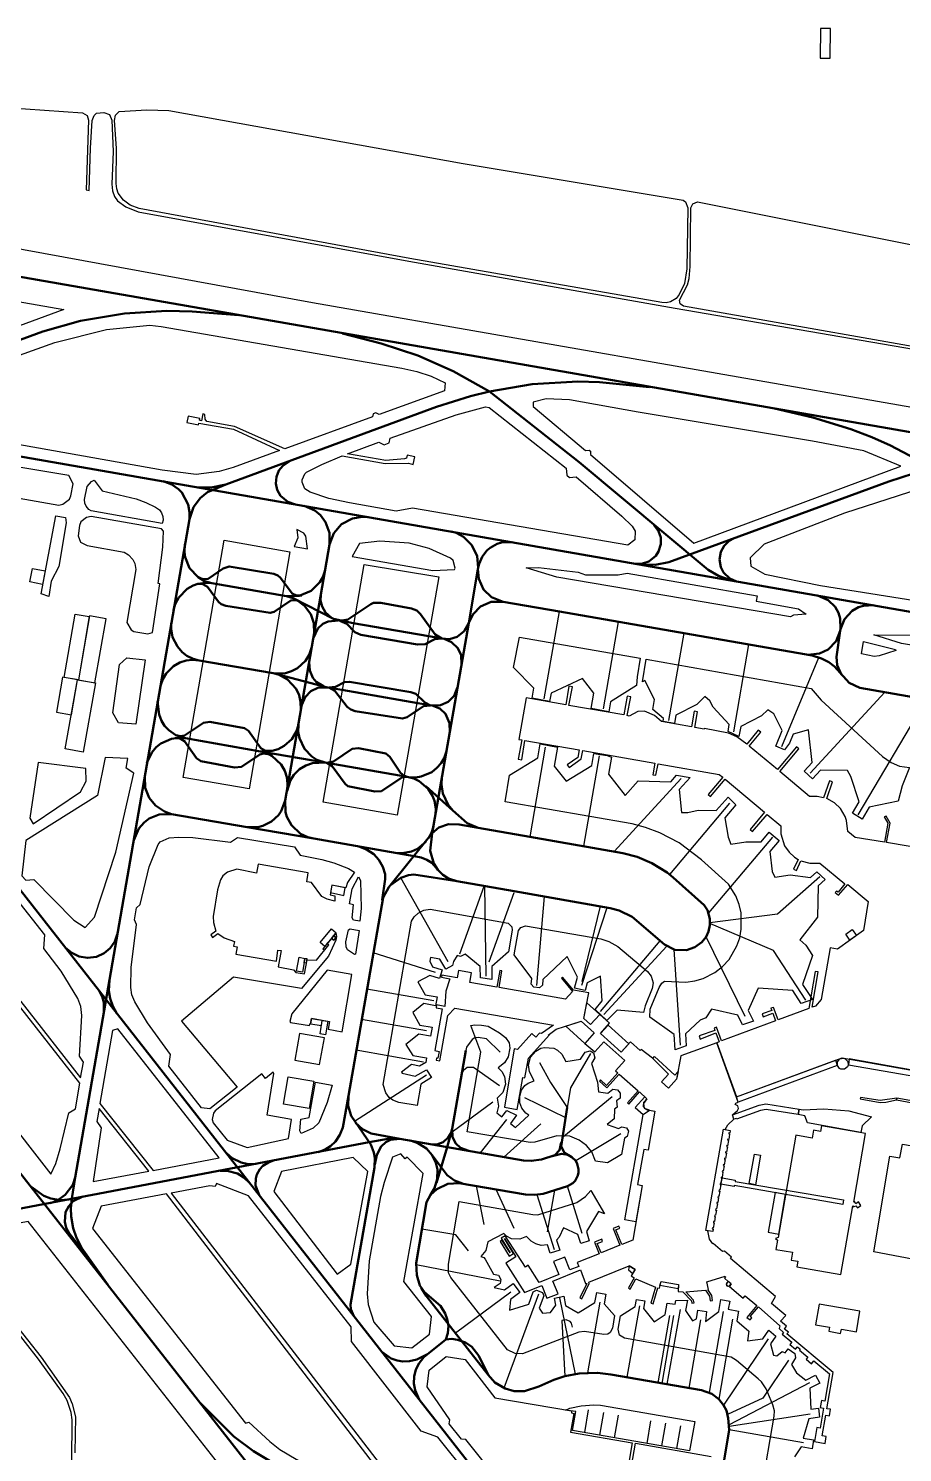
# Model space of a CAD drawing. Extents: x 16 to 3335, y -2153 to -3.
# Drawn here: x 760 to 1505, y -1229 to -16 of the extents above; entities that cross this region are included whole.
import ezdxf

# ---------------------------------------------------------------- set-up
doc = ezdxf.new("R2010")
doc.units = 0
for name, color, linetype, lineweight in [('Apron', 6, 'Continuous', 25), ('Building', 7, 'Continuous', 25), ('Grass', 3, 'Continuous', 25), ('Parking_Position', 7, 'Continuous', 25), ('Runway', 2, 'Continuous', 50), ('Taxiway', 2, 'Continuous', 50)]:
    doc.layers.add(name, color=color, linetype=linetype, lineweight=lineweight)

msp = doc.modelspace()

# ---------------------------------------------------------------- linework, layer by layer
at = {"layer": 'Apron'}
for points in [[(927.3, -451.8), (983.3, -461.6), (948.4, -663.7), (892.4, -654), (927.3, -451.8)], [(1046.6, -472.5), (1110.1, -483.1), (1074.7, -686.1), (1011.6, -675), (1046.6, -472.5)], [(1204.4, -589.1), (1189.6, -586.5), (1191.2, -577.8), (1173.8, -560.2), (1179, -534.4), (1281.8, -552.3), (1279.1, -568.2), (1278.6, -575.6), (1256.4, -589.4), (1255.1, -598), (1240.1, -595.3), (1242.3, -582.2), (1232.6, -569.6), (1205.8, -582), (1204.4, -589.1)], [(1286.9, -553.1), (1427.4, -578.1), (1436.1, -588.1), (1488.3, -636), (1495.8, -641.1), (1502.7, -644.4), (1511.3, -645.5), (1505.1, -661.2), (1501.7, -674.1), (1476.8, -679.4), (1471, -689.4), (1462.7, -684.3), (1468.5, -674.6), (1461.2, -653.2), (1458.5, -647.9), (1435.5, -647.7), (1428.5, -655.1), (1421.5, -648.6), (1428.3, -641.1), (1425.1, -613.5), (1412.2, -617.2), (1409, -624.7), (1404.8, -630.4), (1397.4, -627.3), (1402.9, -614), (1395.7, -599.6), (1390.6, -596.2), (1385.2, -601.4), (1367.6, -610.4), (1365.8, -619.1), (1356.7, -614.8), (1357.6, -608.9), (1343.9, -594), (1341.2, -588.6), (1337, -585.1), (1330, -591.9), (1312.1, -600.9), (1310.9, -608), (1301.4, -606.2), (1301.7, -603.8), (1292.5, -596.1), (1294, -587.6), (1285.7, -571.2), (1283.8, -572.4), (1286.9, -553.1)], [(1298, -833), (1300.1, -829.1), (1302.5, -827.6), (1320.8, -828.4), (1328.4, -827.3), (1335.5, -825.2), (1345.4, -820), (1351.8, -815), (1357.5, -809), (1364.1, -797.5), (1366.6, -790.7), (1367.9, -783.2), (1367.7, -769.2), (1366.2, -762.2), (1363.4, -754.8), (1356.9, -744.8), (1334.1, -724), (1314.9, -709.6), (1298.4, -701), (1286.2, -696.6), (1274.9, -693.6), (1166.7, -674.8), (1170.5, -652.1), (1194.6, -637.2), (1196.5, -625.3), (1211.3, -628), (1208.6, -644.3), (1218.7, -657.2), (1240.6, -643.8), (1242.3, -633.4), (1253.6, -635.3), (1257.2, -636.7), (1254.8, -651.1), (1268.9, -669.2), (1280.1, -656.9), (1308, -657.7), (1312.8, -652.1), (1324.4, -654), (1315, -664.2), (1317, -683.7), (1322.3, -683.7), (1331.1, -681.8), (1346.4, -682), (1356.8, -670.6), (1363.4, -677.3), (1354, -688.3), (1356.8, -704.9), (1359, -710.7), (1371.9, -708.9), (1384.9, -708.8), (1391.6, -700.6), (1400.1, -707.6), (1392.4, -717.1), (1394.3, -734.2), (1396.5, -739), (1409.6, -737), (1426.9, -739.2), (1432.2, -734.4), (1439.3, -740.9), (1433.5, -746.4), (1433, -772.9), (1417.7, -792.2), (1422.8, -796.9), (1428.7, -805.6), (1420, -830.3), (1428.5, -843), (1419.1, -846.5), (1411.9, -835.5), (1382.3, -833.5), (1373.7, -852.5), (1378.3, -861.6), (1369.1, -864.8), (1365.1, -856.6), (1342.6, -851.3), (1337.6, -858.7), (1332.8, -860.7), (1320.4, -872.4), (1320.9, -882.7), (1311.6, -886.1), (1310.7, -873), (1290, -858.3), (1290.3, -851.5), (1298, -833)], [(1103.8, -909.6), (1094.9, -915.4), (1091.7, -933.5), (1076, -930.8), (1071.1, -929), (1067.7, -926.5), (1064.9, -922.7), (1062.8, -915.5), (1086.9, -776.4), (1089.1, -772.7), (1092.5, -769.6), (1097.3, -767), (1102.9, -766.2), (1169.2, -778), (1172.3, -781.2), (1172.8, -784.2), (1169.6, -802.5), (1155.2, -815.1), (1155.3, -826.2), (1145.6, -824.6), (1145.4, -815.1), (1132.6, -804.4), (1128.5, -806.4), (1125.9, -805.6), (1122.8, -810.8), (1121.9, -814.1), (1116.2, -817.2), (1111, -808.8), (1103, -807.3), (1102.4, -810.6), (1104.7, -815.3), (1113.1, -817.8), (1110.7, -825.2), (1102.4, -822.7), (1092.3, -828.2), (1098.5, -839.1), (1108.8, -840.8), (1107.4, -848.4), (1097.5, -846.6), (1087.9, -854.3), (1094.1, -865), (1104.4, -866.8), (1103.1, -874.4), (1093.1, -872.8), (1082.1, -881.6), (1088.1, -890.9), (1099.6, -892.9), (1099, -896.8), (1093.7, -899.8), (1086.9, -898.4), (1078.4, -905), (1079, -906), (1089.9, -908.5), (1099.7, -903.1), (1103.8, -909.6)], [(1198.6, -831), (1195.9, -833.2), (1191, -832.5), (1188.9, -830), (1189.3, -825.1), (1174.3, -805.1), (1178.1, -784.4), (1180, -781.7), (1184, -780.3), (1248.2, -791.5), (1255, -793.6), (1262.8, -797.9), (1288.1, -819.4), (1291.2, -823.3), (1292.8, -828.8), (1292.1, -833.9), (1286, -848.4), (1284.7, -854.2), (1262.2, -852.1), (1253.4, -861), (1243.3, -851.6), (1249.4, -844.3), (1247.9, -823.3), (1236.5, -828.9), (1235, -835.4), (1225.9, -833.5), (1228.3, -824.2), (1219.6, -806.5), (1198.9, -826), (1198.6, -831)], [(1176.5, -941.7), (1171.2, -948.9), (1175.4, -952.1), (1187, -941.8), (1184.3, -939.9), (1180.9, -935.7), (1179.3, -931.2), (1179.1, -925.4), (1180.7, -920.5), (1183.6, -916.5), (1186.4, -914.3), (1191.4, -912.4), (1187.5, -904.9), (1186.7, -898.9), (1188.4, -892.4), (1192.9, -887.1), (1197, -884.7), (1200.1, -883.9), (1208.3, -884.7), (1211.4, -886.3), (1215.1, -889.6), (1218.3, -896.1), (1230.9, -894), (1234.9, -888), (1239.1, -886.9), (1241.9, -888.6), (1243.1, -892.7), (1240.3, -897.6), (1245.3, -913.6), (1246.2, -921.8), (1254.1, -923), (1258.4, -919.6), (1262.4, -920), (1264.8, -922.9), (1264.8, -927.1), (1261.5, -929.5), (1262.2, -935), (1260, -936.7), (1259.6, -944.7), (1253.5, -949.6), (1263.3, -953.1), (1266.1, -951.6), (1270.2, -952.5), (1271.8, -955.3), (1270.7, -959.9), (1268.3, -961.3), (1265.9, -975.2), (1253.9, -982.2), (1243.8, -980.9), (1240.5, -972.9), (1235.9, -967.4), (1229.9, -963), (1221.7, -959.6), (1210.7, -959.4), (1192.1, -964.8), (1188.1, -965.1), (1134.3, -955.9), (1146.1, -887.9), (1137.5, -865.2), (1140.8, -864.6), (1146.5, -864.9), (1152.1, -865.8), (1162, -871.4), (1166.9, -875.4), (1170, -880.1), (1170.8, -884.5), (1169.2, -892), (1166, -897.2), (1160.7, -901.4), (1163.9, -904.5), (1166.1, -908.8), (1167, -915.3), (1164.7, -922.4), (1159.8, -927.2), (1161.1, -933.9), (1159.6, -939.6), (1163.8, -943), (1168.1, -937.8), (1176.5, -941.7)], [(1127.4, -1015.3), (1190.4, -1026.4), (1194.4, -1026.5), (1227.7, -1016), (1235.3, -1011), (1239.7, -1005.9), (1251.3, -1025.7), (1246.2, -1023.7), (1235.9, -1040.9), (1238.4, -1048.7), (1231.1, -1051.1), (1228.7, -1043.3), (1216.4, -1037.7), (1212.8, -1045.6), (1210.4, -1048.1), (1213.3, -1056.6), (1205, -1059.2), (1202.8, -1052.2), (1197.4, -1052.6), (1192.7, -1051.4), (1188.8, -1049.1), (1185, -1045.1), (1179.3, -1047.2), (1172, -1047), (1167.8, -1044.9), (1165.5, -1042.6), (1151.8, -1049.6), (1150.1, -1057), (1146.1, -1062.2), (1148.4, -1062.9), (1149.6, -1064.3), (1156.7, -1077.2), (1160.9, -1077.9), (1163, -1081.6), (1162.3, -1085), (1157.3, -1088.5), (1166, -1090.6), (1173.4, -1085), (1179.1, -1092.8), (1171.3, -1098.6), (1170.5, -1107.9), (1186.9, -1102.6), (1190.7, -1092.2), (1193.5, -1090.9), (1198.5, -1092.8), (1199.7, -1095.6), (1195.8, -1106.2), (1198.4, -1110.4), (1205.2, -1109.7), (1210, -1103.7), (1208.8, -1097.7), (1216.6, -1096), (1218.2, -1103.9), (1228.8, -1110.1), (1243.2, -1101.2), (1244.9, -1092.9), (1252.5, -1094.1), (1251.1, -1102.4), (1259.8, -1112.5), (1258.1, -1123.2), (1256.3, -1126.9), (1254.1, -1128.4), (1250.9, -1128.7), (1234.2, -1125.9), (1229.6, -1126.6), (1181.4, -1145.1), (1175.3, -1144.8), (1168.8, -1141.5), (1120.4, -1080.1), (1118.3, -1076), (1118.3, -1068.7), (1127.4, -1015.3)], [(1218.1, -1192.9), (1221.7, -1191.3), (1231.6, -1189.2), (1242.2, -1188.4), (1248, -1188.8), (1328.2, -1202.7), (1323.9, -1227.6), (1224.1, -1210.3), (1226.9, -1194.3), (1218.1, -1192.9)]]:
    msp.add_lwpolyline(points, close=True, dxfattribs=at)
msp.add_lwpolyline([(1385.3, -1259.5), (1395.9, -1198), (1396.1, -1193.7), (1394.8, -1188.5), (1389.2, -1174.9), (1385.2, -1169), (1382.3, -1166.3), (1363.9, -1150.6), (1359.3, -1147.8), (1268.5, -1131.7), (1264.1, -1129.2), (1263, -1124), (1263, -1124), (1265.1, -1112.6), (1277.5, -1104.7), (1278.6, -1098.7), (1285.7, -1099.9), (1284.7, -1106.5), (1293.6, -1117.9), (1303, -1111.6), (1304.7, -1102), (1311.6, -1102.7), (1312.1, -1099.5), (1322, -1099.4), (1320.4, -1108), (1326.4, -1117), (1329.7, -1115.1), (1330.9, -1107.9), (1338.4, -1109.1), (1337.4, -1117.4), (1348.8, -1109), (1350.4, -1098.8), (1358.1, -1100.2), (1356.8, -1107.1), (1365.6, -1108.7), (1364.1, -1117), (1374.3, -1125.6), (1373.1, -1134), (1386.2, -1132.3), (1391.3, -1125), (1397.3, -1129.9), (1392.8, -1136.6), (1395.3, -1146.1), (1398.3, -1146.7), (1402.8, -1143.1), (1405.3, -1144.3), (1407.8, -1140.7), (1413.6, -1144.8), (1414.2, -1148.5), (1410.7, -1154.1), (1415, -1161.1), (1422.9, -1167.4), (1431.3, -1163.1), (1434.8, -1170.1), (1426.4, -1174.4), (1427.2, -1192.2), (1433.6, -1191.3), (1434.7, -1199), (1425.5, -1200.4), (1420.7, -1216.8), (1429.6, -1218.4), (1428.3, -1226), (1419, -1224.4), (1413.3, -1232.8)], dxfattribs=at)
at = {"layer": 'Building'}
for points in [[(1435.5, -15.8), (1435.1, -41.1), (1443.8, -41.2), (1444.1, -15.9), (1435.5, -15.8)], [(763.8, -475.8), (774.7, -477.9), (772.4, -489.6), (761.5, -487.4), (763.8, -475.8)], [(800.3, -514.7), (812.3, -516.9), (803, -570.9), (790.9, -568.8), (800.3, -514.7)], [(812.5, -516.2), (803, -570.9), (816.9, -573.3), (826.6, -518.7), (812.5, -516.2)], [(802.2, -570.8), (789.5, -568.5), (784.3, -598.3), (797, -600.6), (802.2, -570.8)], [(802.2, -570.8), (817.5, -573.4), (807.1, -632.5), (791.8, -629.7), (802.2, -570.8)], [(1017.9, -751.9), (1029.2, -754.5), (1030.4, -747.9), (1019, -745.8), (1017.9, -751.9)], [(1018.7, -782.8), (1022.7, -786.2), (1012.9, -797.9), (1008.9, -794.5), (1018.7, -782.8)], [(1457, -787.6), (1462.3, -783.6), (1466, -788.7), (1460.5, -792.6), (1457, -787.6)], [(1012.9, -797.9), (1011.3, -799.9), (1012.7, -801.2), (1016.5, -796.5), (1015.1, -795.2), (1012.9, -797.9)], [(1020.5, -788.8), (1022.6, -790.4), (1020.8, -792.7), (1018.6, -791.1), (1020.5, -788.8)], [(991, -807.2), (996.1, -808.1), (994, -819.8), (988.9, -818.9), (991, -807.2)], [(996.1, -808.1), (997.8, -808.3), (997.1, -812.2), (995.4, -811.9), (996.1, -808.1)], [(1439.3, -1221.3), (1440.3, -1215.5), (1436.8, -1214.8), (1439.9, -1197.3), (1443, -1197.8), (1443.9, -1192.3), (1440.7, -1191.8), (1446.2, -1160.9), (1406.8, -1128), (1408.1, -1126.5), (1404.8, -1123.9), (1406.6, -1121.6), (1401.4, -1117.3), (1405.9, -1112.3), (1393.7, -1102.2), (1397, -1096.1), (1358.8, -1063.9), (1359.6, -1062.8), (1353.6, -1057.7), (1351.9, -1057.9), (1344.1, -1050.9), (1343.7, -1051.3), (1340.8, -1047.2), (1339.3, -1040.2), (1337.8, -1040), (1352.7, -953.7), (1354.2, -954), (1356.4, -949.9), (1361.6, -945.1), (1360.3, -941.4), (1364.7, -937.7), (1365.5, -936.1), (1364.9, -933.7), (1362.8, -932.7), (1363.2, -931.4), (1365.4, -930.6), (1347, -880), (1316.4, -891.2), (1312.8, -911), (1305.9, -918.8), (1299.8, -913.3), (1305.8, -906.8), (1292.3, -893), (1282.5, -885.7), (1281.7, -886.7), (1273.5, -879.2), (1265.6, -888), (1247.9, -872.1), (1255.7, -863.4), (1247.5, -855.9), (1239.5, -864.5), (1233.8, -859.4), (1238, -837.5), (1225, -835.3), (1215.7, -824), (1214.6, -824.9), (1224.1, -836.4), (1218.2, -842.8), (1161.5, -832.9), (1164, -818.6), (1162.1, -818.3), (1159.5, -832.6), (1136.7, -828.6), (1138.1, -820.5), (1126.9, -818.5), (1125.9, -824.6), (1112.7, -822.3), (1112.4, -824.2), (1119.5, -825.5), (1116.2, -835.9), (1115.4, -849.1), (1108.3, -847.8), (1107.9, -850.2), (1113.1, -851.1), (1106.8, -886.7), (1110.4, -887.4), (1109.4, -893.2), (1108.1, -893), (1107.8, -894.9), (1111.1, -895.4), (1117.7, -856.7), (1123.7, -850.4), (1207.9, -865), (1197.7, -872.2), (1196, -871.9), (1192.8, -875.3), (1189.4, -872.2), (1177.2, -885.7), (1174.5, -885.3), (1166, -934.9), (1176.9, -936.9), (1181.7, -909.6), (1183.6, -909.9), (1186.6, -893.1), (1204.1, -873.6), (1203.4, -873.4), (1210.3, -868.4), (1231.4, -861.6), (1242.5, -871.6), (1234.7, -880.6), (1243.1, -887.8), (1250.9, -879.1), (1268.7, -895.2), (1260.8, -903.8), (1262.8, -905.6), (1253.1, -916.3), (1247.9, -911.7), (1247.1, -912.6), (1253.4, -918.3), (1263.9, -906.7), (1280, -920.9), (1270.9, -931.3), (1272, -932.3), (1281.1, -921.9), (1287.5, -927.7), (1284.5, -931.8), (1285.3, -935.7), (1287.6, -937), (1294.3, -938.2), (1288.7, -971.6), (1284.8, -970.9), (1279.5, -1000.8), (1283.5, -1001.5), (1275.4, -1048.1), (1266.2, -1051.8), (1261.1, -1039.3), (1264.3, -1038), (1263.5, -1036.2), (1258.7, -1038.2), (1264.5, -1052.5), (1248.6, -1059), (1245.2, -1051), (1249.7, -1049.2), (1249, -1047.4), (1242.8, -1049.8), (1246.8, -1059.7), (1228.2, -1067.3), (1229.6, -1070.5), (1221.9, -1073.4), (1217.5, -1062.8), (1207.9, -1066.5), (1212.3, -1077.3), (1195.7, -1084.2), (1186.4, -1069.6), (1183.9, -1071.2), (1166.6, -1044.5), (1163.4, -1046.6), (1171.1, -1059), (1163.9, -1048.3), (1162.4, -1049.2), (1170.2, -1061.7), (1173.7, -1059.6), (1166.1, -1046.9), (1175.8, -1062.3), (1167.4, -1067.7), (1183.2, -1092.8), (1197.9, -1086.9), (1202.3, -1097.7), (1211.9, -1093.8), (1207.4, -1083.1), (1230.8, -1073.5), (1235.2, -1085.2), (1236.3, -1085), (1230.2, -1097.4), (1231.9, -1098.3), (1238.4, -1085.1), (1238, -1084), (1272.5, -1070), (1277.5, -1073.3), (1274.2, -1078.7), (1276.6, -1080.2), (1271.7, -1088.9), (1273.3, -1089.8), (1278.2, -1081.1), (1294.9, -1088.2), (1290.8, -1101.9), (1292.7, -1102.5), (1296.7, -1088.8), (1298.1, -1089.1), (1299.6, -1083.3), (1314.4, -1086), (1314, -1091.8), (1318.2, -1092.1), (1325.5, -1100), (1325.8, -1101.8), (1327.7, -1101.5), (1327.3, -1099.2), (1320.8, -1092.2), (1337.3, -1090.7), (1340.9, -1095.9), (1341.5, -1099.8), (1343.4, -1099.5), (1342.8, -1095.4), (1339.4, -1090.3), (1339.9, -1090.2), (1338.6, -1083.8), (1354.1, -1079), (1354.5, -1079.4), (1353.5, -1080.7), (1356.7, -1083.3), (1355.1, -1085.5), (1355.7, -1087), (1357.3, -1087.3), (1359.2, -1085.5), (1357.8, -1087.7), (1369.5, -1097.7), (1371.2, -1095.6), (1381.2, -1103.8), (1372.6, -1114), (1375.4, -1116.2), (1376.8, -1114.4), (1375.5, -1113.3), (1382.6, -1104.9), (1400.9, -1121.2), (1400.2, -1123.5), (1404, -1126.9), (1402.8, -1128.3), (1411, -1135.1), (1409.4, -1137.1), (1414, -1141), (1415.7, -1139.1), (1418.1, -1141.1), (1417.5, -1141.9), (1424.7, -1147.8), (1423.1, -1149.7), (1427.8, -1153.5), (1429.8, -1151.1), (1443.1, -1162.1), (1439.2, -1185.3), (1436.3, -1184.9), (1435.2, -1190.7), (1438.1, -1191.2), (1435.2, -1208.4), (1432.3, -1207.9), (1430.2, -1219.6), (1439.3, -1221.3)], [(1236.3, -846), (1247.5, -855.9), (1239.5, -864.5), (1233.8, -859.4), (1236.3, -846)], [(1010.8, -860.9), (1001.6, -859.3), (1000.9, -863.9), (1010.1, -865.4), (1010.8, -860.9)], [(1010.8, -860.9), (1015.5, -861.6), (1013.5, -873.1), (1008.9, -872.3), (1010.8, -860.9)], [(987.5, -894.9), (1008.6, -898.6), (1012.6, -875.7), (991.4, -872), (987.5, -894.9)], [(1218.4, -865.8), (1231.4, -861.6), (1242.5, -871.6), (1234.7, -880.6), (1218.4, -865.8)], [(1254.4, -864.9), (1272.1, -880.8), (1265.6, -888), (1247.9, -872.1), (1254.4, -864.9)], [(1292.6, -893.3), (1294.1, -891.7), (1311.2, -907.5), (1314, -904.6), (1312.8, -911), (1305.9, -918.8), (1299.8, -913.3), (1305.8, -906.8), (1292.6, -893.3)], [(1448.1, -894.8), (1449.7, -899.5), (1365.4, -930.6), (1363.9, -926), (1448.1, -894.8)], [(1449.8, -899.3), (1449.9, -896.2), (1451.9, -893.8), (1454.9, -893.2), (1456.4, -893.7), (1458.6, -895.9), (1459, -899), (1458.4, -900.4), (1456, -902.4), (1452.9, -902.5), (1451.5, -901.8), (1449.8, -899.3)], [(1459.9, -893.8), (1459.2, -898.7), (1554.4, -915.3), (1559.6, -911.5), (1459.9, -893.8)], [(981.8, -909), (1003.5, -912.7), (999.6, -935.9), (977.9, -932.2), (981.8, -909)], [(1285.7, -926.1), (1277.6, -935.1), (1284.3, -941.2), (1289.7, -937.4), (1286.3, -936.4), (1284.5, -934.4), (1284.9, -930.7), (1287.5, -927.7), (1285.7, -926.1)], [(1360.3, -941.4), (1383.3, -933.1), (1388.8, -932), (1417.2, -936.6), (1416.4, -941.2), (1389.1, -936.8), (1384.3, -937.8), (1363.8, -945.2), (1363.5, -944.4), (1361.6, -945.1), (1360.3, -941.4)], [(1469.6, -926.6), (1469.3, -927.9), (1486.2, -930.9), (1491.1, -930.6), (1500.1, -928.7), (1500.4, -927.1), (1486.3, -929.3), (1469.6, -926.6)], [(1500.1, -928.7), (1539.5, -936), (1539.9, -934.2), (1500.4, -927.1), (1500.1, -928.7)], [(1284.3, -941.2), (1289.7, -937.4), (1294.3, -938.2), (1288.7, -971.6), (1284.8, -970.9), (1279.5, -1000.8), (1283.5, -1001.5), (1278.2, -1032.5), (1268.7, -1030.8), (1284.3, -941.2)], [(1479, -943.2), (1471, -950.7), (1469.9, -956.5), (1424.4, -948.2), (1422, -942.2), (1416.4, -941.2), (1417.2, -936.6), (1420.6, -937.1), (1438.3, -936.3), (1459.5, -938), (1479, -943.2)], [(1352.7, -953.7), (1358.5, -954.7), (1358.1, -957), (1357.4, -956.8), (1357.3, -957.7), (1358, -957.9), (1357.2, -962.4), (1356.5, -962.2), (1356.3, -963.1), (1357, -963.2), (1356.3, -967.7), (1355.5, -967.6), (1355.4, -968.5), (1356.1, -968.7), (1355.3, -973.1), (1354.6, -973), (1354.5, -973.9), (1355.2, -974), (1354.4, -978.5), (1353.7, -978.4), (1353.5, -979.4), (1354.2, -979.5), (1353.4, -983.9), (1352.7, -983.8), (1352.6, -984.7), (1353.3, -984.8), (1352.5, -989.3), (1351.8, -989.2), (1351.6, -990.1), (1352.3, -990.2), (1351.6, -994.7), (1350.9, -994.5), (1350.7, -995.5), (1351.4, -995.6), (1350.6, -1000), (1349.9, -999.9), (1349.8, -1000.9), (1350.5, -1001), (1349.7, -1005.5), (1349, -1005.4), (1348.8, -1006.3), (1349.6, -1006.4), (1348.8, -1010.9), (1348.1, -1010.8), (1347.9, -1011.7), (1348.6, -1011.8), (1347.9, -1016.2), (1347.1, -1016.1), (1347, -1017), (1347.7, -1017.2), (1346.9, -1021.6), (1346.2, -1021.5), (1346, -1022.5), (1346.7, -1022.6), (1346, -1027), (1345.3, -1026.9), (1345.1, -1027.9), (1345.8, -1028), (1345, -1032.4), (1344.3, -1032.3), (1344.2, -1033.3), (1344.9, -1033.4), (1344.1, -1037.9), (1343.4, -1037.7), (1343.2, -1038.6), (1343.9, -1038.8), (1343.6, -1040.9), (1337.8, -1040), (1352.7, -953.7)], [(1452.9, -1077.5), (1463, -1019), (1463.7, -1019.9), (1465.5, -1018.8), (1466.9, -1020.7), (1469.9, -1018.6), (1467.8, -1015.6), (1465.6, -1017.1), (1464.4, -1015.3), (1463.9, -1015.7), (1473.9, -957.3), (1436.3, -950.8), (1435.4, -955.6), (1429.6, -954.5), (1428.4, -961.2), (1414.5, -958.7), (1399.3, -1045.9), (1397.2, -1046.7), (1398.9, -1048.2), (1397.5, -1056), (1411.7, -1058.4), (1410.5, -1065.1), (1416.2, -1066.1), (1415.4, -1070.9), (1452.9, -1077.5)], [(1494.5, -976.7), (1503, -978), (1505.3, -966.5), (1566.3, -977), (1552.5, -1063.2), (1549.5, -1062.5), (1548.3, -1071), (1481, -1058.2), (1494.5, -976.7)], [(1379.1, -974.8), (1384.3, -975.8), (1380, -1000.9), (1374.7, -1000), (1379.1, -974.8)], [(1362.6, -998.1), (1455.1, -1013.9), (1454.6, -1017.9), (1362, -1001.6), (1361.8, -1002.5), (1350.5, -1000.5), (1351.5, -995.1), (1362.8, -997.1), (1362.6, -998.1)], [(1396.8, -1007.7), (1390.9, -1041.5), (1399.8, -1043), (1405.7, -1009.3), (1396.8, -1007.7)], [(1272.5, -1070), (1271.9, -1073.4), (1275.5, -1076.6), (1277.5, -1073.3), (1272.5, -1070)], [(1299.6, -1083.3), (1314.4, -1086), (1314.2, -1089.6), (1298.6, -1086.9), (1299.6, -1083.3)], [(1358.2, -1086.7), (1359.2, -1085.5), (1356.7, -1083.3), (1355.3, -1084.9), (1355.3, -1086.6), (1356.7, -1087.4), (1358.2, -1086.7)], [(1466.1, -1126.3), (1469, -1108.7), (1434.2, -1102.7), (1431.3, -1120.3), (1443, -1122.4), (1442.4, -1125.8), (1452.6, -1127.6), (1453.2, -1124.1), (1466.1, -1126.3)]]:
    msp.add_lwpolyline(points, close=True, dxfattribs=at)
msp.add_lwpolyline([(1545.4, -718.4), (1491.7, -709.4), (1494.7, -692.8), (1491.3, -686.8), (1489.7, -687.6), (1492.8, -692.9), (1490, -709.1), (1464.9, -705.1), (1458.8, -700), (1457.7, -690.5), (1456.6, -687.3), (1452.4, -680.5), (1447.4, -675.7), (1440.7, -672), (1445.7, -657.6), (1443, -656.7), (1438.1, -671.2), (1432.6, -670.2), (1426.2, -670.2), (1400.9, -649), (1416.9, -629.7), (1414.9, -627.9), (1398.9, -647.3), (1374.7, -627.3), (1384.6, -615.5), (1382.4, -613.7), (1372.6, -625.6), (1364, -619.4), (1357, -616.3), (1336.5, -612.1), (1336.4, -612.8), (1328.2, -611.3), (1330.6, -598), (1327.9, -597.6), (1325.5, -610.9), (1299.8, -606.4), (1294.1, -601.2), (1285.4, -597.6), (1279.7, -597.8), (1272.5, -601.6), (1270.6, -601.2), (1273.7, -585.3), (1270.6, -584.7), (1267.7, -600.7), (1221.1, -592.5), (1224, -576.6), (1221.1, -576.1), (1218.4, -592), (1184.5, -586), (1178.4, -621.5), (1180.9, -622), (1177.9, -638.3), (1180.9, -638.8), (1183.4, -622.4), (1229.9, -630.5), (1228.7, -637), (1219.5, -643.3), (1221.2, -645.5), (1231.4, -638.1), (1232.8, -631), (1294.3, -641.7), (1292.6, -651.6), (1295.2, -652), (1297, -642.2), (1349.1, -651.3), (1352.1, -653.8), (1339.8, -668.6), (1341.8, -670.3), (1354.1, -655.5), (1387.7, -683.6), (1375.4, -698.3), (1377.6, -700.1), (1389.9, -685.4), (1401.7, -695.3), (1401.6, -702.1), (1404.9, -712.2), (1408.6, -717.7), (1413.2, -721.9), (1416.5, -723.9), (1412.5, -732), (1415.1, -733.2), (1418.7, -724.9), (1426.4, -727.1), (1435, -727), (1456.3, -744.7), (1450.5, -751.8), (1449.1, -750.7), (1448, -752), (1450.8, -754.3), (1458.7, -745.2), (1476.2, -759.7), (1472.1, -784.4), (1449.8, -800.2), (1443.8, -799.1), (1435.9, -843.2), (1431.1, -848.7), (1428.2, -849.8), (1433.4, -819.6), (1430.9, -819.2), (1425.5, -850.8), (1399.3, -860.5), (1395.3, -849.9), (1393.2, -850.6), (1394, -852.6), (1385.6, -855.4), (1386.6, -858), (1394.7, -854.7), (1397.1, -861.3), (1351.2, -878.4), (1346.8, -866.8), (1344.7, -867.6), (1345.5, -869.5), (1331.9, -874.2), (1332.8, -876.9), (1346.2, -871.6), (1349.1, -879.2), (1347, -880), (1363.9, -926), (1453.9, -892.8), (1559.6, -911.5)], dxfattribs=at)
at = {"layer": 'Grass'}
for points in [[(709, -80.8), (806.5, -87.6), (810.4, -89.9), (811.7, -93.9), (809.7, -153.2), (812.3, -153.8), (813.3, -117.8), (814.8, -94.3), (816.5, -89.9), (818.5, -88.1), (824.8, -87.3), (829.6, -89.1), (831.4, -93.8), (832.6, -120.6), (831.6, -148.4), (832.1, -154), (833.7, -159), (836.3, -162.7), (843.3, -167.9), (854, -172), (1084.6, -214.1), (1311.5, -254.1), (1841.8, -345.4)], [(2209.5, -460.4), (1002.5, -249.5), (1002.5, -249.5), (396.7, -138.6)], [(722.3, -304.8), (782.9, -283.3), (826.9, -272.4), (863.9, -268.7), (873.6, -269.6), (1078.7, -305.1), (1091.5, -308), (1103.5, -312.1), (1115.7, -317.7), (1115.1, -324.4), (1115.1, -324.4), (1059.4, -344.7), (1056.4, -343.3), (1054.2, -344.1), (1053.5, -346.8), (979, -373.9), (936.1, -354.9), (912.4, -350.7), (910.9, -348.7), (910.7, -344.8), (909.1, -344.2), (908, -350), (906.2, -349.6), (906.6, -348.2), (896.6, -346.2), (895.4, -351.5), (905.3, -353.5), (905.6, -352.1), (935.1, -357.3), (974.4, -375.4), (934.9, -389.9), (923.1, -393.2), (903.3, -395.8), (874.5, -392.2), (696.8, -360.5)], [(647.3, -397.5), (786.4, -422), (789.6, -421.2), (795.4, -416.9), (796.6, -413.9), (798.4, -403.7), (794.8, -396.6), (561.5, -357.8)], [(1029, -1374.3), (760.3, -1032.4), (584.5, -1065.9), (564.2, -1079), (556.4, -1090.2), (556.2, -1092.9), (560.2, -1096.9), (563.9, -1098.2), (569.2, -1098.9), (716.9, -1098.2), (724.7, -1099.9), (731.4, -1102.6), (737, -1106.5), (748.1, -1118.4), (771.4, -1148), (795.3, -1182.2), (797.6, -1187.6), (800.6, -1198.6), (799.9, -1229.4)], [(797.3, -1236.9), (797.7, -1201.3), (796.9, -1194.9), (793.5, -1184.7), (790, -1178.8), (769, -1149.6), (746.7, -1121.1), (733.6, -1107.7), (727.3, -1104.3), (722.1, -1102.4), (716.1, -1101.6), (567.3, -1101.3), (563, -1101), (558.4, -1099.2), (554.7, -1096.7), (551.9, -1096.8), (529.4, -1129.7), (522.4, -1165.1), (528.4, -1197.3), (533.4, -1206.3), (659, -1228.1), (673.3, -1233.6)], [(1160.1, -1251.8), (1133.1, -1218.1), (1129.6, -1217.8), (1119, -1204.6), (1119.5, -1201.3), (1100.2, -1173.2), (1101.9, -1158.9), (1116.5, -1147.3), (1132.5, -1149.8), (1157.9, -1182.4), (1223.3, -1193.7), (1223.1, -1195.4), (1225.2, -1195.8), (1222.3, -1211.7), (1275, -1220.8), (1270.1, -1249.5)], [(1273.3, -1247.2), (1277.8, -1221.2), (1342.4, -1232.4)]]:
    msp.add_lwpolyline(points, dxfattribs=at)
for points in [[(833.7, -94.2), (834.5, -89.8), (837.7, -86.6), (861.2, -85), (880, -85.8), (1131, -130.8), (1318.5, -162.2), (1320.5, -163.6), (1322.4, -168.7), (1321.5, -220.5), (1319.5, -233.2), (1315, -242.6), (1312.3, -245.8), (1307.6, -248.6), (1304, -249.5), (1300.3, -249.2), (1085.4, -211.9), (854.7, -169.3), (847.1, -166.3), (841.3, -162.1), (837, -156.2), (835.8, -152.3), (835.1, -147.9), (835.6, -117.7), (833.7, -94.2)], [(1324.3, -218.5), (1324.9, -168.5), (1326.7, -165.3), (1330.7, -163.5), (1574.5, -212.3), (1623, -221), (1845, -254.2), (1850.1, -258), (1851.7, -260.7), (1852.1, -324.1), (1850.1, -328.3), (1845.1, -330.5), (1828.3, -329.2), (1824, -330.2), (1822, -331.6), (1820.1, -335.2), (1820.9, -339.1), (1579.7, -298.5), (1318.7, -252.5), (1315.7, -250.5), (1315.4, -247.3), (1322.2, -234.2), (1323.5, -228.9), (1324.3, -218.5)], [(790.6, -255.1), (712.4, -283.8), (709.6, -282.7), (708.3, -283.2), (706.9, -285.8), (587.4, -329.6), (573.2, -332.8), (558.8, -334.8), (545.3, -334.3), (515.5, -329.9), (500.9, -322.1), (467.7, -314), (464.8, -311.6), (459.8, -305), (458, -298.1), (461.6, -262.8), (469.4, -228.5), (472.5, -216.6), (477, -208.3), (482.2, -209.5), (483.4, -201.6), (790.6, -255.1)], [(1277.6, -444), (1277.3, -451.6), (1271.1, -456.1), (1087.7, -424.4), (1073.9, -427), (1033.9, -420.1), (1016.5, -416.2), (1000.4, -410.8), (996.1, -407.9), (993.6, -402.3), (993.8, -400.3), (995.9, -395.3), (997.3, -393.9), (1010.5, -387.3), (1027.8, -379.9), (1064.4, -386.5), (1084.4, -386.3), (1088.2, -387.2), (1089.6, -380.8), (1083.3, -379.3), (1082.6, -382), (1081, -382.6), (1064.9, -383.9), (1032.2, -378.2), (1059, -368.4), (1063.5, -370.5), (1067.9, -368.9), (1068.7, -364.8), (1125, -345.1), (1149.8, -338.2), (1153.1, -338.6), (1218.8, -390.5), (1219.2, -396.4), (1221.5, -398.4), (1227.3, -397.7), (1266.2, -431.4), (1274.8, -439.9), (1277.6, -444)], [(1327.5, -454.3), (1504, -388.8), (1472.5, -375.8), (1428.5, -367.3), (1280, -342.8), (1221.5, -332.3), (1201.5, -331.3), (1190.5, -334.3), (1190.5, -337.8), (1235.1, -375.3), (1238.2, -375), (1239.5, -376), (1239.4, -378.9), (1327.5, -454.3)], [(813.8, -426.8), (811.9, -425.7), (809.7, -422.9), (808.4, -420.2), (808.1, -417.2), (810.4, -406.1), (814.2, -401.9), (816.5, -400.7), (823.3, -409.6), (852.3, -416.6), (860.4, -419.6), (868.6, -423.7), (872.1, -425.9), (873.7, -428.4), (875, -431.7), (875.2, -434.8), (874.5, -437.6), (813.8, -426.8)], [(1652, -521.8), (1658, -515.3), (1657.5, -507.3), (1645.5, -496.3), (1545, -415.3), (1529, -405.3), (1456, -428.8), (1387.5, -455.3), (1375.5, -466.8), (1376, -473.8), (1388, -480.8), (1435.5, -490.3), (1589, -514.8), (1652, -521.8)], [(783.8, -431.1), (792.1, -432.4), (792.6, -437), (786.3, -474.2), (779.9, -486.8), (777.8, -499.8), (771.2, -497.5), (783.8, -431.1)], [(847.9, -528.1), (850.1, -529.6), (862.3, -531.6), (866.1, -530.4), (872.5, -488.9), (870.9, -488.6), (874.9, -457.8), (875.5, -444), (873.8, -442.2), (813.8, -431.5), (809.8, -432.4), (805.2, -436.2), (803.8, -439.3), (802.9, -448), (804.7, -453.6), (810.5, -456.3), (841.9, -462), (845.8, -464.2), (849.3, -468.2), (851.1, -471.7), (852, -476.9), (844.3, -522), (847.9, -528.1)], [(989.1, -442.8), (990, -449.8), (987, -457.3), (998.1, -459.2), (996.7, -448.3), (995.1, -445.9), (989.1, -442.8)], [(1042.5, -454.5), (1036.4, -465.6), (1105, -477.7), (1123.6, -476.7), (1124, -475.6), (1122.3, -469), (1120.2, -467), (1102, -458.8), (1085, -454.4), (1059.8, -452.7), (1042.5, -454.5)], [(1184.6, -475.3), (1195.1, -475.1), (1228.8, -479), (1235.3, -481.3), (1262.9, -481.2), (1270.8, -479.9), (1381.4, -499.2), (1380.6, -503.7), (1416.8, -510.3), (1423.1, -514.8), (1412.4, -515.6), (1409.8, -517), (1210.7, -483.4), (1184.6, -475.3)], [(1638, -553.3), (1613.5, -557.8), (1504.5, -539.8), (1481, -532.3), (1520, -532.8), (1638, -553.3)], [(1499.7, -545.8), (1485.4, -550.4), (1481.1, -550.8), (1470.3, -548.7), (1472, -538), (1499.4, -545), (1499.7, -545.8)], [(859.8, -553.7), (852, -608.6), (837.2, -607.4), (832.2, -598.8), (838, -557.6), (844.2, -552.1), (859.8, -553.7)], [(825.9, -637), (819.3, -669.2), (758.2, -707.8), (754.7, -737.7), (758.2, -741.6), (764.9, -740.8), (799.1, -775.4), (808.8, -781.7), (816.6, -773.1), (834.9, -717.5), (850.1, -650.2), (843.8, -645.9), (845, -637.7), (825.9, -637)], [(768.7, -641.2), (761.7, -688.7), (764.5, -693.4), (804.9, -666.1), (809.6, -657.2), (809.2, -646.3), (768.7, -641.2)], [(773.4, -799.8), (774.3, -787.9), (701.8, -696.1), (696.1, -691.7), (685.5, -688.9), (678.4, -689.2), (671.7, -691.7), (667.2, -695.7), (661.5, -706.9), (660.2, -713.2), (662.3, -727.9), (804.9, -909.8), (807.2, -896.5), (803.8, -891.3), (805.8, -856.8), (805, -849), (802.5, -842.2), (788.2, -819.1), (773.4, -799.8)], [(932.6, -709), (938.7, -705), (987.2, -713.1), (992.1, -720.3), (1010.4, -723.8), (1020.6, -726.6), (1033.2, -731.5), (1038.2, -734.6), (1032.4, -743.5), (1031, -748), (1019, -745.8), (1017.5, -753.9), (1021.5, -754.9), (1021.4, -759.3), (1014.9, -757.7), (1010.5, -755.4), (1001.6, -743.4), (997.6, -742.8), (998.8, -735.3), (956.1, -727.7), (954.8, -735.4), (937.9, -732.2), (930.1, -734.7), (926.2, -737.9), (924.2, -741.2), (921.6, -749.8), (917.9, -772.3), (918.1, -777.6), (920.1, -784.8), (915.8, -788), (917.4, -790.2), (921.9, -786.8), (927.2, -790.7), (936, -793.6), (935.1, -797.6), (938.4, -798.2), (937.3, -804.5), (971.7, -810.4), (973, -801), (975.8, -801.5), (973.3, -815.4), (986.2, -817.8), (988.2, -820.2), (995.7, -821.4), (997.9, -809.3), (1005.8, -809.7), (1016.5, -796.5), (1015.1, -795.2), (1018.6, -791.1), (1020.8, -792.7), (1022.6, -790.4), (1020.5, -788.8), (1022.3, -786.7), (1023, -789.4), (1022.4, -792.7), (1016.2, -806.3), (993.1, -833.9), (935.1, -824), (891, -861.7), (938.3, -917.9), (915.1, -936.4), (908, -935.4), (880.1, -899.8), (881.6, -889.9), (861.9, -863.1), (851.2, -845.2), (848.6, -839.2), (847.6, -832.9), (847.9, -815.9), (852.6, -779.1), (850.7, -775.3), (852.5, -765), (855.5, -762.1), (863.4, -730), (871.1, -711.1), (872.8, -708.9), (880.3, -705.5), (888.5, -704.9), (900.4, -705.2), (932.6, -709)], [(663.2, -734.9), (678.5, -842.5), (682.6, -856.3), (694, -882.2), (779.6, -992), (783.7, -983), (787.4, -970.5), (794.9, -939.6), (800.5, -936.2), (804.2, -914.3), (663.2, -734.9)], [(1042.9, -776.4), (1037.4, -775.5), (1036.2, -773.6), (1037.5, -762.6), (1034, -761.6), (1036.4, -748.9), (1041.6, -738.7), (1043.5, -741.8), (1044, -765.7), (1042.9, -776.4)], [(1033.2, -783.8), (1034.7, -783), (1042.4, -784.3), (1039.2, -804.5), (1038.3, -804.9), (1032.4, -800.9), (1031.2, -798.4), (1030.9, -793.9), (1033.2, -783.8)], [(1015.5, -861.6), (1017.1, -862), (1015.9, -868.4), (1027.7, -870.7), (1036.1, -821.9), (1015, -818.2), (984.8, -855.3), (983.1, -861.9), (983.8, -862.7), (999.9, -865.3), (1000.1, -863.8), (1000.9, -863.9), (1001.6, -859.3), (1015.5, -861.6)], [(923, -978.1), (836.7, -868.2), (832, -869.5), (821.4, -931.7), (866.6, -988.7), (923, -978.1)], [(984.5, -945.3), (963.9, -941.8), (969.6, -906.2), (969.1, -905.1), (962.4, -910.4), (959.3, -906.6), (919.6, -938), (918, -940.1), (917.1, -945.3), (917.8, -948.1), (929.7, -963), (946.8, -969.2), (982.1, -961.5), (984.5, -945.3)], [(1005.1, -913.6), (1019.3, -916.2), (1015, -930.9), (1007.9, -948.2), (1003.2, -952.8), (992.8, -957.3), (991.8, -955), (992.5, -945), (999.8, -943.6), (1005.1, -913.6)], [(820.6, -935.9), (818.7, -947.1), (822.5, -952.4), (815.7, -998.3), (862.9, -989.4), (820.6, -935.9)], [(1023.6, -1077.2), (1035.1, -1068.7), (1049.6, -989.7), (1037.1, -977.7), (976.1, -989.7), (969.6, -1006.7), (1023.6, -1077.2)], [(1077.7, -974.7), (1070.6, -977.5), (1063.5, -999), (1060.4, -1011.1), (1050.7, -1065.8), (1049.1, -1094), (1050, -1102.9), (1054.8, -1118.1), (1072, -1138.2), (1087.2, -1140), (1102.3, -1128.4), (1103.9, -1113.2), (1080.4, -1083.5), (1096.7, -991.5), (1083.2, -977.6), (1081.4, -979), (1077.7, -974.7)], [(882.1, -1008), (1072.7, -1255.5), (1124.8, -1264.8), (1135.6, -1249), (1109.4, -1216), (1095, -1210.9), (1035.8, -1134.4), (1035.4, -1122), (948.1, -1010.4), (920.6, -999.8), (919.6, -1002.6), (914.9, -1001.8), (882.1, -1008)], [(1066.7, -1254.3), (878.2, -1008.7), (822.5, -1019.1), (815.1, -1038.3), (945.4, -1204.1), (948.2, -1203.3), (966.1, -1219.7), (974.8, -1226.4), (988.6, -1234.9), (1000, -1240.5), (1007.8, -1243.4), (1023, -1247.1), (1066.7, -1254.3)]]:
    msp.add_lwpolyline(points, close=True, dxfattribs=at)
at = {"layer": 'Parking_Position'}
for points in [[(1200, -587), (1213, -512.6)], [(1250.5, -595.4), (1263.4, -521.4)], [(1306.3, -605.3), (1319.2, -531.1)], [(1361.6, -615.1), (1374.5, -540.8)], [(1402.5, -627.6), (1434.1, -551.7)], [(1426.5, -650.2), (1490.2, -581.2)], [(1467.5, -685.7), (1525.7, -587.4)], [(1200.8, -628), (1187.8, -704.4)], [(1246.9, -635.6), (1233.6, -712.5)], [(1316.7, -654.9), (1259.5, -717.1)], [(1358, -675.9), (1306.8, -736.6)], [(1394.4, -704.9), (1339.9, -769.3)], [(1118, -811.1), (1077.7, -739.5)], [(1434.8, -738.6), (1398.8, -770.5), (1341.2, -777.8)], [(1128, -804.1), (1148.9, -746.5)], [(1150.4, -823.2), (1149.5, -746.6)], [(1174, -752.2), (1152.7, -811.2)], [(1193.7, -831.2), (1200.1, -755.4)], [(1232.3, -827.7), (1248, -763.7)], [(1231.9, -830.9), (1253.5, -764.7)], [(1422.8, -843.6), (1395.4, -801.3), (1341.2, -778.3)], [(1248, -853.3), (1298.9, -793.1)], [(1250.8, -855.9), (1304.5, -797.6)], [(1316.1, -882), (1310.8, -800.5)], [(1371.1, -857.6), (1337.9, -789.8)], [(1107.4, -820.2), (1054.2, -803.3)], [(1105.8, -844.2), (1048.8, -834.2)], [(1099.7, -869.9), (1044.4, -860.3)], [(1162.5, -888.1), (1150.7, -876.7), (1143.6, -875.6), (1140.9, -875.8), (1138.5, -877.1), (1133.8, -883.7), (1133.2, -886.6)], [(1097, -896.4), (1039.8, -886.4)], [(1196.1, -896.7), (1205.4, -913.8), (1219.5, -935.1)], [(1239.4, -889.2), (1222.4, -918.5), (1219.5, -935.1)], [(1099.6, -907.7), (1038.4, -947.2)], [(1161.9, -916.6), (1139.6, -901), (1134.3, -901.2), (1131.2, -903.6), (1129.8, -906.3)], [(1156.2, -930.5), (1121.4, -956.2)], [(1183.3, -926.6), (1218, -943.8)], [(1257.8, -926.2), (1215.1, -961.2)], [(1167.9, -945.4), (1145.5, -973.9)], [(1197, -949), (1165.7, -977.4)], [(1265.2, -957.5), (1226.8, -980.6)], [(1148.8, -1034.9), (1142.3, -1002)], [(1174.5, -1038.3), (1158.9, -1004.9)], [(1202.9, -1041.2), (1209.1, -1005.5)], [(1232.4, -1042.5), (1219.8, -1002.2)], [(1208.7, -1056.4), (1194.1, -1009.5)], [(1135.5, -1057.2), (1124.6, -1043.7), (1095.6, -1038.8)], [(1162.3, -1083), (1090.8, -1069.3)], [(1171.4, -1092.6), (1124.3, -1127.3)], [(1195.1, -1094.1), (1165.5, -1174.2)], [(1213, -1097.3), (1226.3, -1162.4)], [(1247.3, -1101.1), (1236.9, -1161.2)], [(1281.3, -1104.1), (1270.5, -1164.9)], [(1224, -1122.4), (1223.2, -1118.8), (1222.2, -1117.6), (1218.6, -1116.2), (1214.9, -1116.5), (1217.5, -1164.2)], [(1306.7, -1112.3), (1296.9, -1169.6)], [(1310.3, -1112.4), (1300.3, -1170.2)], [(1315.8, -1107.2), (1304.6, -1170.9)], [(1333.2, -1116.1), (1323.2, -1174.2)], [(1352.6, -1108.9), (1340.6, -1178.1)], [(1360.5, -1115.6), (1348.7, -1183.7)], [(1390.8, -1132.3), (1352.8, -1188.8)], [(1408.3, -1150.3), (1386.4, -1182.8), (1356.3, -1196.6)], [(1426.2, -1169.8), (1357.5, -1205.4)], [(1237.5, -1192.7), (1234.3, -1212)], [(1250.4, -1194.9), (1247, -1214.2)], [(1263, -1197.2), (1259.7, -1216.5)], [(1426.6, -1196.3), (1357.7, -1206.9)], [(1290.6, -1202.1), (1287.3, -1221.3)], [(1303.3, -1204.2), (1300, -1223.5)], [(1316, -1206.5), (1312.8, -1225.7)], [(1421, -1221), (1357.7, -1209.9)]]:
    msp.add_lwpolyline(points, dxfattribs=at)
at = {"layer": 'Runway'}
for points in [[(393.4, -164.6), (2163.2, -473.3)], [(1280.4, -1663.8), (401.9, -542.6)]]:
    msp.add_lwpolyline(points, dxfattribs=at)
at = {"layer": 'Taxiway'}
for points in [[(939.7, -260.2), (899.9, -256.9), (878.5, -256.3), (842.2, -258.7), (804.9, -264.9), (772.7, -273.9), (583.1, -343.6), (569.3, -346.4), (556.6, -346.1)], [(1359.8, -486.1), (1348.6, -482.2), (1339.6, -477.1), (1229.9, -385.4), (1153.4, -325.1), (1122.4, -307.8), (1092.2, -294.3), (1060.9, -284.1), (1028.1, -275.7)], [(437.4, -325.3), (437.9, -333.7), (439.7, -342.6), (443.4, -352.3), (448.8, -361.1), (1330.1, -1486.1)], [(2278.6, -646.5), (437.4, -325.3)], [(1289.8, -321.3), (1247.2, -317.2), (1228.7, -316.7), (1189.6, -318.9), (1153.4, -325.1), (1137.1, -329.1), (1108.2, -338.3), (928.5, -404.4), (916.1, -406.8), (903.1, -406.5)], [(1740.8, -552.7), (1728.2, -549), (1720.5, -544.9), (1713.5, -539.9), (1560.7, -412.2), (1544.1, -399.6), (1531, -391.1), (1516.2, -382.2), (1495.1, -371.1), (1479.3, -364), (1461.4, -357.1), (1428.9, -347.2), (1396.1, -339.6)], [(987.2, -421.2), (981.6, -419.2), (975.3, -414), (972.4, -408.9), (971.2, -403.5), (971.7, -397.7), (973.8, -392.4), (977.2, -388.3), (983.9, -384)], [(1673.8, -387.9), (1636.1, -383.9), (1603.9, -382.9), (1569.6, -384.8), (1531, -391.1), (1514.6, -395.1), (1493.6, -401.7), (1306.3, -470.4), (1294.5, -472.8), (1282.4, -472.6)], [(897.6, -433.8), (897.7, -427.8), (896.6, -421.4), (891.2, -411.3), (888.4, -408.4), (882.5, -404.3), (875.1, -401.6)], [(928.5, -404.4), (913, -411), (906.9, -416.1), (901.2, -423.6), (897.6, -433.8)], [(1017.1, -455.5), (1017, -445.6), (1013.7, -436.4), (1009.2, -430.5), (1004.5, -426.5), (995.5, -422.6)], [(778.8, -1016.6), (784.7, -1014.6), (791.7, -1009.7), (798.2, -1001), (800.3, -994.9), (897.6, -433.8)], [(1017.1, -455.5), (1020.7, -445.8), (1027.2, -438.2), (1036.5, -433.2), (1044.9, -431.8), (1050.2, -432.2)], [(1143.7, -475.2), (1142.9, -465.3), (1138.4, -455.9), (1131.3, -448.8), (1124.8, -445.6), (1121, -444.5)], [(1293.4, -438.6), (1297.5, -444), (1299.3, -449.4), (1299.5, -455.2), (1297.5, -461.5), (1295.1, -465.1), (1289.1, -470), (1283.8, -471.7), (1277.6, -471.8)], [(893.8, -455.3), (893.4, -461.6), (894, -466.2), (897.7, -475.5), (905, -483.3), (910.6, -486.6), (916.8, -488.4)], [(979.2, -673.7), (1017.1, -455.5)], [(1143.5, -476.4), (1144.5, -471.8), (1147.2, -465.9), (1151.1, -460.6), (1153.8, -458.4), (1160, -454.9), (1163.5, -453.9), (1173.3, -453.6)], [(1362, -450.1), (1357.6, -452.4), (1353.2, -456.5), (1350.4, -461.7), (1349.3, -468.3), (1350.6, -474.9), (1352.9, -479.2), (1358.1, -484.3), (1363.4, -486.7)], [(905, -483.3), (909.1, -484.9), (913.6, -484.6), (926.4, -476), (931.5, -474.2), (969.5, -480.5), (972.9, -481.8), (975.2, -484), (985.2, -497.3), (988.8, -499), (993.3, -498.8)], [(980.4, -499.6), (991.2, -499.3), (1001.5, -494.9), (1008.8, -487.6), (1011.3, -483.2), (1013.3, -477.3)], [(1135.7, -522.2), (1143.5, -476.4)], [(1164.9, -504.2), (1155, -500.3), (1148.1, -493.7), (1144.2, -484.8), (1143.5, -476.4)], [(884, -511.2), (885.5, -506.3), (888.6, -500.5), (895.8, -493.3), (900.8, -490.4), (904.8, -489.1), (911.4, -488.1), (916.8, -488.4)], [(904.8, -489.1), (908.9, -489.2), (913, -491.4), (922.3, -504.3), (924.7, -506.2), (928.5, -507.6), (966.4, -513.8), (969.7, -512.8), (984, -503.3), (988.8, -503), (991.9, -504.4)], [(916.8, -488.4), (980.4, -499.6)], [(980.4, -499.6), (986, -501.1), (1020.5, -518.8), (1037.2, -522.4)], [(988.6, -502.4), (995.8, -507.6), (1001, -514.8), (1003.6, -522.4), (1003.9, -531.7)], [(1009.6, -498.4), (1009.4, -503.1), (1010.6, -508.3), (1013.6, -513.4), (1018.5, -517.8)], [(1025.7, -520.4), (1032.7, -519.5), (1052.2, -506.2), (1054.4, -505.3), (1060.7, -505.2), (1086.9, -509.9), (1091.3, -511.7), (1094.6, -514.8), (1107, -532.2), (1112.6, -535.5)], [(1135.7, -522.2), (1139.4, -514.7), (1145.8, -508.3), (1154.9, -504.3), (1164.9, -504.2)], [(1164.9, -504.2), (1213, -512.6)], [(1452.4, -527.5), (1452.2, -518.5), (1450.7, -513.7), (1447.9, -508.7), (1441.9, -502.9), (1432.8, -498.9)], [(1452.4, -527.5), (1455.9, -519), (1462.5, -511.9), (1467.7, -509), (1472.2, -507.6), (1480.5, -507.1)], [(1003.3, -535.1), (1007.1, -527.1), (1011.4, -523.2), (1015.8, -521), (1024.6, -520.2)], [(1025.7, -520.4), (1031.9, -523), (1038.5, -530.1), (1043.6, -532.4), (1091.9, -540.8), (1098.6, -540.3), (1106.9, -536.1), (1112.6, -535.5)], [(1213, -512.6), (1428.4, -550.1), (1436.2, -552.5), (1442.6, -555.8), (1447.3, -559.4), (1459.9, -573.3), (1468.9, -577.5), (1590.8, -598.8), (1601, -599.1), (1614.2, -595), (1659.2, -591), (1668.7, -592.1), (1749.9, -606.3)], [(882.1, -522.5), (882.1, -527.4), (883.3, -534.3), (887.5, -542.5), (891.4, -547.1), (895.4, -550.2), (900.8, -552.9), (905.9, -554.2)], [(1135.7, -522.2), (1104.5, -701.3), (1067.5, -747.4), (1062.6, -756.1), (1033.1, -925.2), (1032.9, -933.7), (1035.4, -942.3), (1052.2, -966.8), (1054.9, -973.5), (1055.7, -978), (1055.2, -986.3), (1035, -1103), (1035.3, -1107.1), (1037.7, -1112.8)], [(1037.2, -522.4), (1101.7, -533.7)], [(1101.7, -533.7), (1112.6, -535.5)], [(1135.7, -522.2), (1131.7, -529.3), (1125.9, -534), (1119.2, -536), (1112.6, -535.5)], [(1424.6, -549.5), (1434.5, -548.4), (1442.1, -544.8), (1448.7, -537.9), (1452.2, -529.1)], [(1452.2, -529.1), (1449, -551.2), (1449.7, -558.2), (1453.4, -566.5)], [(1452.4, -527.5), (1452.2, -529.1)], [(969, -565.2), (978.5, -565.3), (984.5, -563.5), (989.8, -560.7), (996.4, -554.5), (999.6, -549.4), (1002, -542.6)], [(1114.7, -535.9), (1121.1, -538.7), (1126.4, -543.8), (1129.1, -549.8), (1129.5, -557.8)], [(905.9, -554.2), (900.2, -553.7), (894.8, -554.4), (889.4, -556.1), (884, -559.2), (877.8, -565.3), (875, -570.1), (872.9, -575.9)], [(905.9, -554.2), (969, -565.2)], [(999.7, -555.7), (1000.1, -562.7), (1002.8, -569), (1005.7, -572.4), (1012, -576.3)], [(969, -565.2), (1015.3, -577.2), (1027.4, -579.3)], [(973.4, -566.3), (981.3, -570.6), (988.5, -578.5), (991, -583.8), (992.4, -589.4), (992.6, -596.4)], [(993.4, -592), (996.2, -585.6), (1001, -580.5), (1007, -577.6), (1015.3, -577.2)], [(1016.3, -577.4), (1022.2, -576.6), (1029.9, -572.7), (1034.1, -572.4), (1086.4, -581.4), (1090.7, -582.7), (1098.1, -590), (1103.2, -592.5)], [(1016.3, -577.4), (1021.6, -580.1), (1032, -593.9), (1035.1, -596.1), (1039, -597.4), (1079.2, -603.7), (1083.2, -602.5), (1097.1, -593.3), (1103.2, -592.5)], [(1027.4, -579.3), (1092.4, -590.7)], [(1126.1, -577), (1123.1, -584.5), (1118.2, -589.5), (1111.5, -592.4), (1104.5, -592.7), (1110.9, -595.3), (1115.9, -599.8), (1119.4, -607.7), (1119.5, -615.5)], [(870.5, -589.1), (871.8, -600.4), (873.8, -605.6), (876.5, -609.9), (880.1, -613.7), (885.9, -617.8), (894.4, -620.5)], [(1092.4, -590.7), (1104.5, -592.7)], [(885.9, -617.8), (890, -618.7), (893.4, -618.2), (909.5, -607.4), (914.9, -606.6), (944.5, -611.9), (947.9, -614.3), (958.4, -629), (962.4, -631.4), (968, -631.4)], [(980.8, -665.3), (983.7, -656.3), (986.6, -651.8), (991.5, -646.9), (996.7, -643.8), (1002.6, -641.7), (1013.4, -641.3), (1006.1, -638.8), (1001.8, -636.1), (995.6, -629.6), (991.3, -620.6), (990.3, -615.1), (990.5, -609), (988.8, -614.5), (984.9, -621.2), (978.4, -627), (973.2, -629.9), (968, -631.4), (958.3, -631.7)], [(861.4, -641.6), (865.6, -632.8), (869.3, -628.2), (873.2, -625.1), (882.4, -621), (887.9, -620.1), (894.4, -620.5)], [(885.4, -620.4), (889.1, -620.6), (893.3, -623.1), (903.6, -637.6), (907.3, -640.2), (936.1, -645.4), (942.1, -644.8), (957.6, -634.3), (960.8, -633.5), (966, -634.5)], [(894.4, -620.5), (958.3, -631.7)], [(1014.7, -641.5), (1020.3, -640.4), (1036.4, -629.5), (1041.8, -629), (1064.9, -633.4), (1068.3, -636.5), (1077.6, -649.9), (1080.3, -652.3), (1083.2, -653.4)], [(958.3, -631.7), (1014.7, -641.5)], [(958.3, -631.7), (963.5, -633.1), (967.9, -635.6), (975.7, -642.9), (978.9, -648.3), (980.6, -653.8), (981.3, -659), (980.8, -665.3)], [(1014.7, -641.5), (1083.2, -653.4)], [(1014.7, -641.5), (1019.4, -644.4), (1030.2, -659.4), (1032.6, -661.4), (1055.7, -666), (1061.2, -665.7), (1078.5, -654), (1083.2, -653.4)], [(1116.7, -631.5), (1114.6, -637.6), (1112.1, -641.7), (1108.6, -645.8), (1104.1, -649.4), (1095.1, -653.2), (1090.7, -653.9), (1084.6, -653.6)], [(946.9, -696.3), (882.3, -685.1), (876.4, -683), (868.6, -677.9), (863.2, -671.2), (860, -662.9), (859.5, -653.4)], [(1107.3, -685.9), (1107.5, -680.5), (1106.4, -673.9), (1104.8, -669.7), (1101, -663.5), (1093.5, -657.1), (1088.9, -654.9), (1083.2, -653.4)], [(1112.8, -653.4), (1112.4, -659.9), (1113.5, -667.5), (1118.1, -677.3), (1122.2, -682.2), (1134.4, -692.9), (1143.7, -696.8)], [(1122.2, -682.2), (1099.1, -661.4)], [(979.2, -673.7), (975.8, -682.6), (973.4, -686.1), (967.6, -691.4), (960.3, -695.1), (956, -696.2), (946.9, -696.3)], [(1003.7, -706.1), (998.6, -704.9), (992.3, -701.9), (984.5, -694.6), (980.7, -687.6), (979.6, -683.5), (979.2, -673.7)], [(882.3, -685.1), (871.9, -685.4), (863.3, -688.9), (858.9, -692.2), (854.5, -697.3), (850.1, -707.4)], [(1003.7, -706.1), (946.9, -696.3)], [(1105.5, -695.7), (1103.8, -701.2), (1101.3, -705.8)], [(1125.4, -742.4), (1118.3, -739.9), (1113.6, -736.8), (1109.2, -732.6), (1105.8, -727.2), (1102.8, -716.4), (1104.5, -701.3)], [(1143.7, -696.8), (1127.5, -693.9), (1118.4, -693.8), (1110.2, -696.6), (1104.5, -701.3)], [(1143.7, -696.8), (1187.8, -704.4)], [(1003.7, -706.1), (1089.1, -721)], [(1061.9, -758.3), (1064.5, -740.6), (1064.3, -736.4), (1062.5, -730.2), (1059, -724), (1054.8, -719.3), (1048.5, -715.2), (1042.1, -712.9)], [(1099.2, -708.7), (1092, -714.7), (1086.8, -717), (1079.1, -718.5), (1073, -718.3)], [(1174.3, -750.9), (1256.2, -765.2), (1263.9, -767.3), (1274.9, -772.8), (1302.4, -796.2), (1311.4, -800.7), (1321.1, -801), (1328.3, -798.6), (1334.3, -794.2), (1337.9, -789.8), (1339.9, -785.3), (1341.1, -779.7), (1341.1, -774.5), (1339.1, -767.1), (1336.4, -762.8), (1310, -739.1), (1304.7, -734.9), (1291.8, -727.1), (1279.1, -721.6), (1266.9, -718.4), (1187.8, -704.4)], [(1089.1, -721), (1095.2, -722.2), (1099.9, -724.2), (1104.1, -726.8), (1108, -730.9)], [(1125.4, -742.4), (1089, -736.7), (1084.4, -737.2), (1077.7, -739.5), (1069, -745.7)], [(1125.4, -742.4), (1174.3, -750.9)], [(791.7, -798.7), (797.3, -803.5), (803.7, -806.5), (810.7, -807.7), (818.5, -806.7), (824.9, -803.7), (830, -799.4), (834, -793.7), (836.1, -787.7)], [(820.6, -835.7), (823.2, -840.5), (824.6, -845.7), (824.7, -853.9)], [(829.4, -826.6), (829, -835.8), (830, -842.2), (832.4, -848.8), (835.8, -855)], [(1117.2, -968.9), (1121.6, -953.4), (1133.2, -886.6)], [(1033.1, -925.2), (1028.3, -952.2), (1025.9, -958.4), (1022.1, -964.1), (1017.8, -968), (1013.2, -970.9), (1007.2, -973.1)], [(1352.1, -1242.4), (1357.7, -1209.9), (1356.8, -1199.9), (1355.2, -1193.4), (1352.8, -1188.8), (1348.7, -1183.7), (1342.9, -1179.2), (1334, -1176.1), (1256.7, -1162.5), (1245.5, -1161.2), (1229.7, -1161.8), (1217.5, -1164.2), (1208.3, -1167.2), (1195.5, -1173), (1183.1, -1176.8), (1174.5, -1176.7), (1166.6, -1174.7), (1157.8, -1169.4), (1152.1, -1162.8), (1144.3, -1146.7), (1138.3, -1139.1), (1132.8, -1135.4), (1126, -1133), (1121.3, -1132.3), (1116.1, -1132.8), (1117.9, -1127.4), (1118.3, -1121.1), (1117.4, -1115.6), (1115.7, -1110.7), (1111.5, -1104.1), (1098, -1092.6), (1094, -1086.7), (1091.3, -1077.9), (1090.8, -1067.9), (1099.6, -1015.8), (1103, -1009.6), (1108.5, -1004.6), (1117.7, -1000.2), (1127.4, -999.5), (1183.9, -1009.2), (1191.9, -1009.6), (1199.2, -1008.6), (1219.8, -1002.2), (1224.3, -999.7), (1226.4, -997.6), (1228.7, -993.2), (1229.2, -990.4), (1229.3, -987.6), (1228, -983.1), (1226.8, -980.6), (1223.6, -977.5), (1217.3, -973.9), (1214.4, -968.5), (1219.5, -935.1)], [(1077, -961.9), (1052.4, -957.3), (1045, -953.6), (1039.1, -948.2)], [(1120.9, -956.3), (1118.1, -960.8), (1113.8, -964.6), (1108.5, -966.6), (1104.5, -966.7)], [(1121.6, -953.4), (1121.8, -960.3), (1124.6, -965.9), (1128.6, -969.5), (1135.7, -972.2)], [(1077, -961.9), (1068.3, -961.7), (1050.9, -964.8), (219.4, -1122.8), (208.2, -1122.6), (100.1, -1103.9), (92.1, -1104.2), (87.6, -1105.2), (78.7, -1108.8), (72.4, -1113.2)], [(1077, -961.9), (1069.1, -962.7), (1064.9, -964.8), (1060.9, -968.3), (1057.2, -975.6), (1055.6, -983.7)], [(1214.4, -965), (1213.1, -971.4), (1209.1, -975.7), (1197.6, -979.5), (1188.9, -980.7), (1182.3, -980.2), (1077, -961.9)], [(1103, -1009.6), (1106.5, -1003.9), (1108.8, -996.3), (1109, -988), (1107.6, -982.2), (1104.5, -975.8), (1099.6, -970.2), (1092.2, -965.4), (1086, -963.4)], [(1108.2, -999.2), (1117.2, -968.9)], [(954.6, -983.1), (947.8, -983.3), (941.7, -982.1), (934, -978.2), (928.8, -973.7)], [(969.4, -980.3), (964.9, -981.9), (960.3, -984.8), (957.7, -987.7), (955.2, -992.3), (954.2, -995.7), (954, -1001.6), (957, -1009.6)], [(1130.3, -999.9), (1123.5, -997.3), (1117.3, -992.9), (1104.5, -975.8)], [(1220.1, -975.6), (1214.6, -974.7), (1206.8, -976.7)], [(800.3, -994.9), (797.3, -1012.6), (796.5, -1021), (796.8, -1028.1), (798.6, -1038.1), (801.5, -1046.2), (805.9, -1054.9), (828.3, -1086.6)], [(923.7, -989), (929.7, -989.1), (938.6, -991.5), (944, -994.7), (948.6, -999.1)], [(762.4, -1002.5), (773.5, -1010.3), (779.5, -1012.8), (787.5, -1014.1), (794.8, -1013.5)], [(806.9, -1011.1), (798.6, -1014.9), (794.7, -1019.1), (792.1, -1024.3), (791.3, -1032.7), (792.5, -1037.6), (795.2, -1042.2), (811.1, -1062.8)], [(1152.1, -1162.8), (1099.4, -1095.5), (1095.1, -1088.9)], [(1116.1, -1132.8), (1097.3, -1148), (1093.5, -1152.9), (1090.6, -1158.5), (1089.2, -1164.4), (1088.9, -1170.3), (1089.9, -1176.1), (1093.4, -1183.9)], [(1099.9, -1145.5), (1091.3, -1149.9), (1085.3, -1151.3), (1079.5, -1151.5), (1074.6, -1150.8), (1069.5, -1148.9), (1061.6, -1143.3)], [(907, -1187), (935.6, -1215.5), (952.1, -1228.1), (970.8, -1239.1), (982.3, -1244.3), (997.8, -1250.1), (1014.1, -1254.2), (2147.2, -1451.8), (2159.5, -1455.7), (2170.7, -1462.4), (2206.8, -1498.8), (2215.5, -1504.5), (2227, -1507.8), (2388.5, -1536), (2400.7, -1535.6), (2458.3, -1526.1)]]:
    msp.add_lwpolyline(points, dxfattribs=at)

doc.saveas('drawing.dxf')
